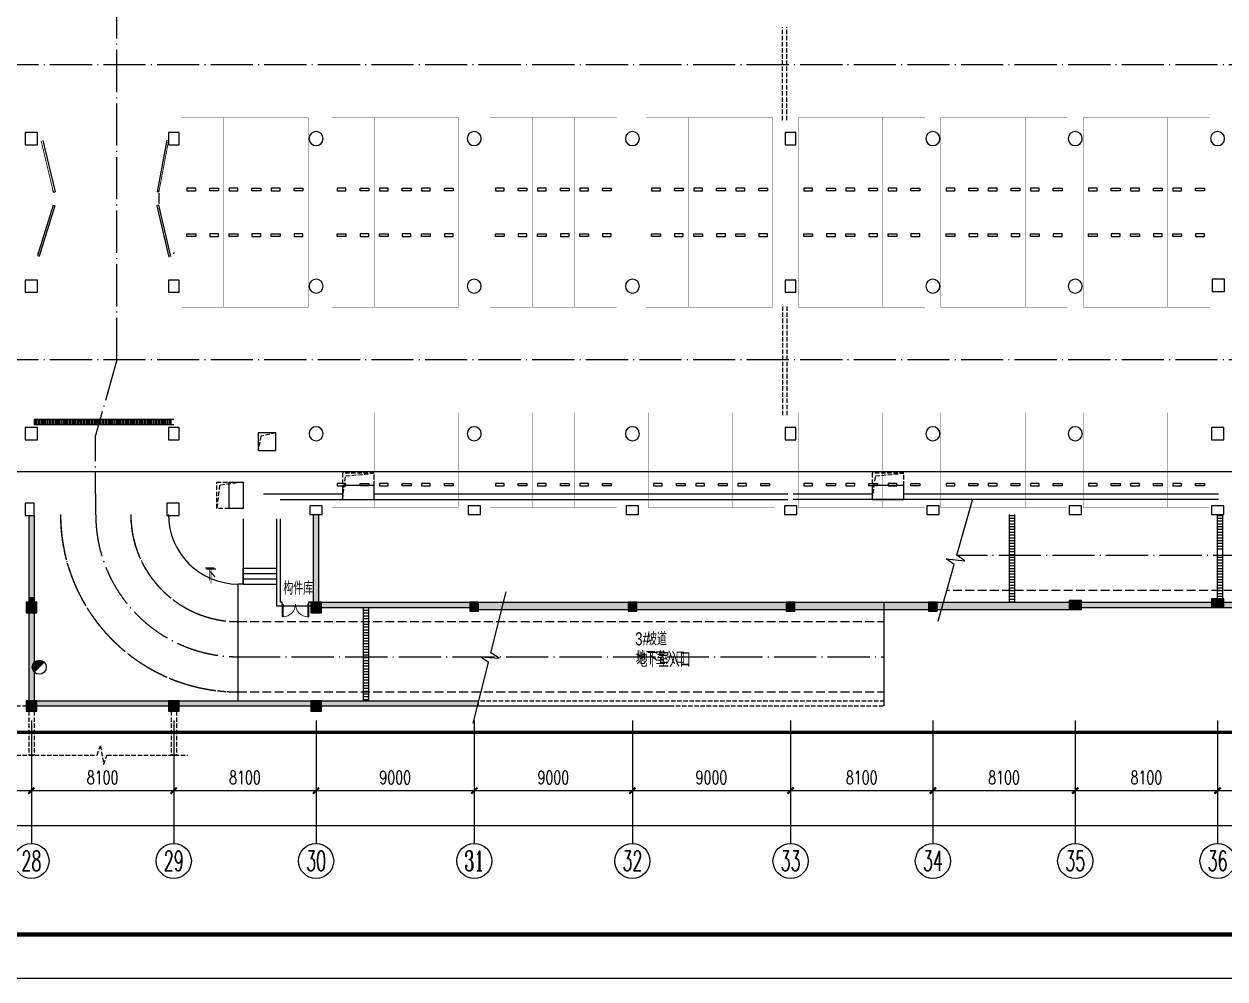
# Model space of a CAD drawing. Extents: x 3835738 to 4446688, y -234172 to 94826.
# Drawn here: x 4316685 to 4385030, y -233516 to -179147 of the extents above; entities that cross this region are included whole.
import ezdxf
from ezdxf.enums import TextEntityAlignment as Align

# ---------------------------------------------------------------- set-up
doc = ezdxf.new("R2010")
doc.units = 0
doc.header["$LTSCALE"] = 1000
doc.header["$MEASUREMENT"] = 0
for name, pattern in [('ACAD_ISO04W100', [30.5, 24, -3, 0.5, -3]), ('ACAD_ISO14W100', [25.5, 12, -3, 0.5, -3, 0.5, -3, 0.5, -3]), ('DASH', [0.35, 0.25, -0.1])]:
    doc.linetypes.add(name, pattern=pattern)
for name, color, linetype in [('AXIS', 3, 'Continuous'), ('AXIS_TEXT', 3, 'Continuous'), ('COLUMN', 8, 'Continuous'), ('DIM_SYMB', 7, 'Continuous'), ('ELE_DIM', 3, 'Continuous'), ('EQ-1', 6, 'Continuous'), ('FZX', 7, 'Continuous'), ('PUB_DIM', 3, 'Continuous'), ('PUB_HATCH', 8, 'Continuous'), ('PUB_TEXT', 7, 'Continuous'), ('STAIR', 9, 'Continuous'), ('TK', 7, 'Continuous'), ('WALL', 255, 'Continuous'), ('WINDOW', 9, 'Continuous'), ('WIRE', 210, 'Continuous'), ('人防墙', 8, 'Continuous'), ('字体', 7, 'Continuous'), ('平时关闭图层', 8, 'Continuous'), ('战时', 212, 'Continuous'), ('用地红线', 9, 'Continuous'), ('结构需注意的地反', 1, 'Continuous'), ('车位', 8, 'Continuous'), ('车道中心线', 8, 'Continuous'), ('车道线', 8, 'Continuous'), ('防火卷帘', 9, 'DASH'), ('集水井', 8, 'Continuous')]:
    doc.layers.add(name, color=color, linetype=linetype)
doc.styles.add('_TCH_AXIS', font='COMPLEX', dxfattribs={"bigfont": 'GBCBIG'})
doc.styles.add('_TCH_DIM', font='SIMPLEX', dxfattribs={"bigfont": 'GBCBIG'})
doc.styles.add('COMPLEX', font='COMPLEX')
doc.styles.add('DIM_FONT', font='SIMPLEX', dxfattribs={"width": 0.7, "bigfont": 'GBCBIG'})
doc.styles.add('FSHZ', font='fszk.shx', dxfattribs={"width": 0.75, "bigfont": 'hztxt.shx'})
doc.styles.add('ipprFSHZ', font='fszk.shx', dxfattribs={"width": 0.7, "bigfont": 'hztxt.shx'})
doc.styles.get("Standard").update_dxf_attribs({"font": 'gbenor.shx', "bigfont": 'gbcbig.shx'})
doc.dimstyles.new('DIMN250', dxfattribs={"dimscale": 2.5, "dimtxt": 300, "dimasz": 100, "dimexe": 250, "dimexo": 300, "dimgap": 150, "dimtad": 1, "dimdec": 0, "dimzin": 0, "dimdsep": 46, "dimtxsty": 'DIM_FONT', "dimblk": 'ARCHTICK', "dimcen": 0.09, "dimdle": 150, "dimclrt": 7, "dimazin": 2, "dimtfac": 1, "dimtdec": 0, "dimtix": 1, "dimtmove": 2, "dimatfit": 3, "dimldrblk": 'ARCHTICK', "dimfxl": 0, "dimtolj": 1, "dimtzin": 0, "dimarcsym": 0})

# ---------------------------------------------------------------- blocks, each defined once
blk = doc.blocks.new('chewei')
at = {"color": 8, "elevation": 0}
for points in [[(3112289, -494749), (3112434, -494749), (3112434, -495249), (3112289, -495249)], [(3112289, -496549), (3112434, -496549), (3112434, -496049), (3112289, -496049)]]:
    blk.add_lwpolyline(points, close=True, dxfattribs=at)
at = {"layer": '车位', "const_width": 10, "elevation": 0}
blk.add_lwpolyline([(3108261, -495649), (3108261, -494449), (3113661, -494449), (3113661, -496849), (3108261, -496849), (3108261, -495649)], dxfattribs=at)
blk = doc.blocks.new('_ArchTick')
at = {"const_width": 0.5}
blk.add_lwpolyline([(-0.7, -0.7), (0.7, 0.7)], dxfattribs=at)
blk = doc.blocks.new('*D87')
at = {"layer": 'PUB_DIM', "color": 0, "lineweight": -2, "transparency": 16777216}
for p, q in [((4309008, -218793), (4309008, -223418)), ((4317108, -218793), (4317108, -223418)), ((4308633, -222793), (4317483, -222793))]:
    blk.add_line(p, q, dxfattribs=at)
at = {"layer": 'PUB_DIM', "color": 0, "lineweight": -2, "transparency": 16777216, "xscale": 250, "yscale": 250, "zscale": 250, "rotation": 180}
blk.add_blockref('_ArchTick', (4309008, -222793), dxfattribs=at)
at = {"layer": 'PUB_DIM', "color": 0, "lineweight": -2, "transparency": 16777216, "xscale": 250, "yscale": 250, "zscale": 250}
blk.add_blockref('_ArchTick', (4317108, -222793), dxfattribs=at)
at = {"layer": 'PUB_DIM', "color": 7, "transparency": 16777216, "insert": (4313058, -222043), "char_height": 750, "attachment_point": 5, "style": 'DIM_FONT'}
blk.add_mtext('\\A1;8100', dxfattribs=at)
blk = doc.blocks.new('*D88')
at = {"layer": 'PUB_DIM', "color": 0, "lineweight": -2, "transparency": 16777216}
for p, q in [((4317108, -218793), (4317108, -223418)), ((4325208, -218793), (4325208, -223418)), ((4316733, -222793), (4325583, -222793))]:
    blk.add_line(p, q, dxfattribs=at)
at = {"layer": 'PUB_DIM', "color": 0, "lineweight": -2, "transparency": 16777216, "xscale": 250, "yscale": 250, "zscale": 250, "rotation": 180}
blk.add_blockref('_ArchTick', (4317108, -222793), dxfattribs=at)
at = {"layer": 'PUB_DIM', "color": 0, "lineweight": -2, "transparency": 16777216, "xscale": 250, "yscale": 250, "zscale": 250}
blk.add_blockref('_ArchTick', (4325208, -222793), dxfattribs=at)
at = {"layer": 'PUB_DIM', "color": 7, "transparency": 16777216, "insert": (4321158, -222043), "char_height": 750, "attachment_point": 5, "style": 'DIM_FONT'}
blk.add_mtext('\\A1;8100', dxfattribs=at)
blk = doc.blocks.new('*D89')
at = {"layer": 'PUB_DIM', "color": 0, "lineweight": -2, "transparency": 16777216}
for p, q in [((4325208, -218793), (4325208, -223418)), ((4333308, -218793), (4333308, -223418)), ((4324833, -222793), (4333683, -222793))]:
    blk.add_line(p, q, dxfattribs=at)
at = {"layer": 'PUB_DIM', "color": 0, "lineweight": -2, "transparency": 16777216, "xscale": 250, "yscale": 250, "zscale": 250, "rotation": 180}
blk.add_blockref('_ArchTick', (4325208, -222793), dxfattribs=at)
at = {"layer": 'PUB_DIM', "color": 0, "lineweight": -2, "transparency": 16777216, "xscale": 250, "yscale": 250, "zscale": 250}
blk.add_blockref('_ArchTick', (4333308, -222793), dxfattribs=at)
at = {"layer": 'PUB_DIM', "color": 7, "transparency": 16777216, "insert": (4329258, -222043), "char_height": 750, "attachment_point": 5, "style": 'DIM_FONT'}
blk.add_mtext('\\A1;8100', dxfattribs=at)
blk = doc.blocks.new('*D90')
at = {"layer": 'PUB_DIM', "color": 0, "lineweight": -2, "transparency": 16777216}
for p, q in [((4333308, -218793), (4333308, -223418)), ((4342308, -218793), (4342308, -223418)), ((4332933, -222793), (4342683, -222793))]:
    blk.add_line(p, q, dxfattribs=at)
at = {"layer": 'PUB_DIM', "color": 0, "lineweight": -2, "transparency": 16777216, "xscale": 250, "yscale": 250, "zscale": 250, "rotation": 180}
blk.add_blockref('_ArchTick', (4333308, -222793), dxfattribs=at)
at = {"layer": 'PUB_DIM', "color": 0, "lineweight": -2, "transparency": 16777216, "xscale": 250, "yscale": 250, "zscale": 250}
blk.add_blockref('_ArchTick', (4342308, -222793), dxfattribs=at)
at = {"layer": 'PUB_DIM', "color": 7, "transparency": 16777216, "insert": (4337808, -222043), "char_height": 750, "attachment_point": 5, "style": 'DIM_FONT'}
blk.add_mtext('\\A1;9000', dxfattribs=at)
blk = doc.blocks.new('*D91')
at = {"layer": 'PUB_DIM', "color": 0, "lineweight": -2, "transparency": 16777216}
for p, q in [((4342308, -218793), (4342308, -223418)), ((4351308, -218793), (4351308, -223418)), ((4341933, -222793), (4351683, -222793))]:
    blk.add_line(p, q, dxfattribs=at)
at = {"layer": 'PUB_DIM', "color": 0, "lineweight": -2, "transparency": 16777216, "xscale": 250, "yscale": 250, "zscale": 250, "rotation": 180}
blk.add_blockref('_ArchTick', (4342308, -222793), dxfattribs=at)
at = {"layer": 'PUB_DIM', "color": 0, "lineweight": -2, "transparency": 16777216, "xscale": 250, "yscale": 250, "zscale": 250}
blk.add_blockref('_ArchTick', (4351308, -222793), dxfattribs=at)
at = {"layer": 'PUB_DIM', "color": 7, "transparency": 16777216, "insert": (4346808, -222043), "char_height": 750, "attachment_point": 5, "style": 'DIM_FONT'}
blk.add_mtext('\\A1;9000', dxfattribs=at)
blk = doc.blocks.new('*D92')
at = {"layer": 'PUB_DIM', "color": 0, "lineweight": -2, "transparency": 16777216}
for p, q in [((4351308, -218793), (4351308, -223418)), ((4360308, -218793), (4360308, -223418)), ((4350933, -222793), (4360683, -222793))]:
    blk.add_line(p, q, dxfattribs=at)
at = {"layer": 'PUB_DIM', "color": 0, "lineweight": -2, "transparency": 16777216, "xscale": 250, "yscale": 250, "zscale": 250, "rotation": 180}
blk.add_blockref('_ArchTick', (4351308, -222793), dxfattribs=at)
at = {"layer": 'PUB_DIM', "color": 0, "lineweight": -2, "transparency": 16777216, "xscale": 250, "yscale": 250, "zscale": 250}
blk.add_blockref('_ArchTick', (4360308, -222793), dxfattribs=at)
at = {"layer": 'PUB_DIM', "color": 7, "transparency": 16777216, "insert": (4355808, -222043), "char_height": 750, "attachment_point": 5, "style": 'DIM_FONT'}
blk.add_mtext('\\A1;9000', dxfattribs=at)
blk = doc.blocks.new('*D93')
at = {"layer": 'PUB_DIM', "color": 0, "lineweight": -2, "transparency": 16777216}
for p, q in [((4360308, -218793), (4360308, -223418)), ((4368408, -218793), (4368408, -223418)), ((4359933, -222793), (4368783, -222793))]:
    blk.add_line(p, q, dxfattribs=at)
at = {"layer": 'PUB_DIM', "color": 0, "lineweight": -2, "transparency": 16777216, "xscale": 250, "yscale": 250, "zscale": 250, "rotation": 180}
blk.add_blockref('_ArchTick', (4360308, -222793), dxfattribs=at)
at = {"layer": 'PUB_DIM', "color": 0, "lineweight": -2, "transparency": 16777216, "xscale": 250, "yscale": 250, "zscale": 250}
blk.add_blockref('_ArchTick', (4368408, -222793), dxfattribs=at)
at = {"layer": 'PUB_DIM', "color": 7, "transparency": 16777216, "insert": (4364358, -222043), "char_height": 750, "attachment_point": 5, "style": 'DIM_FONT'}
blk.add_mtext('\\A1;8100', dxfattribs=at)
blk = doc.blocks.new('*D94')
at = {"layer": 'PUB_DIM', "color": 0, "lineweight": -2, "transparency": 16777216}
for p, q in [((4368408, -218793), (4368408, -223418)), ((4376508, -218793), (4376508, -223418)), ((4368033, -222793), (4376883, -222793))]:
    blk.add_line(p, q, dxfattribs=at)
at = {"layer": 'PUB_DIM', "color": 0, "lineweight": -2, "transparency": 16777216, "xscale": 250, "yscale": 250, "zscale": 250, "rotation": 180}
blk.add_blockref('_ArchTick', (4368408, -222793), dxfattribs=at)
at = {"layer": 'PUB_DIM', "color": 0, "lineweight": -2, "transparency": 16777216, "xscale": 250, "yscale": 250, "zscale": 250}
blk.add_blockref('_ArchTick', (4376508, -222793), dxfattribs=at)
at = {"layer": 'PUB_DIM', "color": 7, "transparency": 16777216, "insert": (4372458, -222043), "char_height": 750, "attachment_point": 5, "style": 'DIM_FONT'}
blk.add_mtext('\\A1;8100', dxfattribs=at)
blk = doc.blocks.new('*D95')
at = {"layer": 'PUB_DIM', "color": 0, "lineweight": -2, "transparency": 16777216}
for p, q in [((4376508, -218793), (4376508, -223418)), ((4384608, -218793), (4384608, -223418)), ((4376133, -222793), (4384983, -222793))]:
    blk.add_line(p, q, dxfattribs=at)
at = {"layer": 'PUB_DIM', "color": 0, "lineweight": -2, "transparency": 16777216, "xscale": 250, "yscale": 250, "zscale": 250, "rotation": 180}
blk.add_blockref('_ArchTick', (4376508, -222793), dxfattribs=at)
at = {"layer": 'PUB_DIM', "color": 0, "lineweight": -2, "transparency": 16777216, "xscale": 250, "yscale": 250, "zscale": 250}
blk.add_blockref('_ArchTick', (4384608, -222793), dxfattribs=at)
at = {"layer": 'PUB_DIM', "color": 7, "transparency": 16777216, "insert": (4380558, -222043), "char_height": 750, "attachment_point": 5, "style": 'DIM_FONT'}
blk.add_mtext('\\A1;8100', dxfattribs=at)
blk = doc.blocks.new('*D96')
at = {"layer": 'PUB_DIM', "color": 0, "lineweight": -2, "transparency": 16777216}
for p, q in [((4384608, -218793), (4384608, -223418)), ((4392708, -218793), (4392708, -223418)), ((4384233, -222793), (4393083, -222793))]:
    blk.add_line(p, q, dxfattribs=at)
at = {"layer": 'PUB_DIM', "color": 0, "lineweight": -2, "transparency": 16777216, "xscale": 250, "yscale": 250, "zscale": 250, "rotation": 180}
blk.add_blockref('_ArchTick', (4384608, -222793), dxfattribs=at)
at = {"layer": 'PUB_DIM', "color": 0, "lineweight": -2, "transparency": 16777216, "xscale": 250, "yscale": 250, "zscale": 250}
blk.add_blockref('_ArchTick', (4392708, -222793), dxfattribs=at)
at = {"layer": 'PUB_DIM', "color": 7, "transparency": 16777216, "insert": (4388658, -222043), "char_height": 750, "attachment_point": 5, "style": 'DIM_FONT'}
blk.add_mtext('\\A1;8100', dxfattribs=at)
blk = doc.blocks.new('*D100')
at = {"layer": 'PUB_DIM', "color": 0, "lineweight": -2, "transparency": 16777216}
for p, q in [((4093008, -218793), (4093008, -225418)), ((4408908, -218793), (4408908, -225418)), ((4092633, -224793), (4246451, -224793)), ((4409283, -224793), (4249951, -224793))]:
    blk.add_line(p, q, dxfattribs=at)
at = {"layer": 'PUB_DIM', "color": 0, "lineweight": -2, "transparency": 16777216, "xscale": 250, "yscale": 250, "zscale": 250, "rotation": 180}
blk.add_blockref('_ArchTick', (4093008, -224793), dxfattribs=at)
at = {"layer": 'PUB_DIM', "color": 0, "lineweight": -2, "transparency": 16777216, "xscale": 250, "yscale": 250, "zscale": 250}
blk.add_blockref('_ArchTick', (4408908, -224793), dxfattribs=at)
at = {"layer": 'PUB_DIM', "color": 7, "transparency": 16777216, "insert": (4248201, -224106), "char_height": 750, "attachment_point": 5, "style": 'DIM_FONT'}
blk.add_mtext('\\A1;315900', dxfattribs=at)
blk = doc.blocks.new('_AXISO')
blk.add_circle((0, 0), 0.5)
at = {"layer": 'AXIS_TEXT', "style": 'COMPLEX', "width": 1.041667}
blk.add_attdef('A', text='', height=0.56, dxfattribs=at).set_placement((-0.25, -0.28), (0.25, -0.28), align=Align.FIT)
blk = doc.blocks.new('$DorLib2D$00000002')
for p, q in [((-0.5, 0), (-0.5, 0.4875)), ((-0.475, 0.4875), (-0.5, 0.4875)), ((-0.475, 0), (-0.475, 0.4875)), ((0.475, 0), (0.475, 0.4875)), ((0.475, 0.4875), (0.5, 0.4875)), ((0.5, 0), (0.5, 0.4875)), ((-0.5, 0), (-0.475, 0)), ((0.5, 0), (0.475, 0))]:
    blk.add_line(p, q)
at = {"lineweight": 13}
for centre, start, end in [((-0.4875, 0), 0, 88.53072), ((0.4875, 0), 91.46928, 180)]:
    blk.add_arc(centre, 0.4875, start, end, dxfattribs=at)
blk = doc.blocks.new('A$C19C30915')
blk.add_lwpolyline([(625, 210875), (372125, 210875), (372125, 625), (625, 625)], close=True)
at = {"layer": 'TK', "ltscale": 0.6}
for points, const_width in [([(625, 210875), (372125, 210875), (372125, 625), (625, 625)], 62.5), ([(6875, 208375), (369625, 208375), (369625, 3125), (6875, 3125)], 250)]:
    blk.add_lwpolyline(points, close=True, dxfattribs=dict(at, const_width=const_width))
blk = doc.blocks.new('_LINKPT1')
at = {"color": 0}
blk.add_line((0, 0), (0, 0), dxfattribs=at)
blk = doc.blocks.new('6H2Q04W5')
blk.add_line((-0.354, -0.354), (0.354, 0.354))
blk.add_circle((0, 0), 0.5)
for points in [[(-0.354, 0.354), (-0.354, 0.354), (-0.483, 0.129), (-0.129, 0.483)], [(-0.483, 0.129), (-0.129, 0.483), (-0.483, -0.129), (0.129, 0.483)], [(-0.483, -0.129), (0.129, 0.483), (-0.354, -0.354), (0.354, 0.354)]]:
    blk.add_solid(points)
at = {"xscale": 0.002, "yscale": 0.002, "zscale": 0.002}
for p in [(-0.5, 0), (0, 0.5), (0.5, 0), (0, -0.5)]:
    blk.add_blockref('_LINKPT1', p, dxfattribs=at)
at = {"flags": 9}
blk.add_attdef('A', (0, 0), '', height=0.00002, dxfattribs=at)

msp = doc.modelspace()

# ---------------------------------------------------------------- hatches: boundary and pattern name
at = {"layer": 'PUB_HATCH'}
for points in [[(4333147.6, -212072), (4333447.6, -212072), (4333447.6, -207072), (4333147.6, -207072)], [(4317257.8, -207125.6), (4316957.8, -207125.6), (4316957.8, -211772), (4317257.8, -211772)], [(4316957.8, -212072), (4317257.8, -212072), (4317257.8, -211772), (4316957.8, -211772)], [(4316807.8, -212672), (4317407.8, -212672), (4317407.8, -212072), (4316807.8, -212072)], [(4333007.8, -212672), (4333607.8, -212672), (4333607.8, -212072), (4333007.8, -212072)], [(4342057.8, -212372), (4342057.8, -212072), (4333607.8, -212072), (4333607.8, -212372)], [(4342057.8, -212572), (4342557.8, -212572), (4342557.8, -212072), (4342057.8, -212072)], [(4351057.8, -212472), (4351057.8, -212072), (4342557.8, -212072), (4342557.8, -212472)], [(4351057.8, -212572), (4351557.8, -212572), (4351557.8, -212072), (4351057.8, -212072)], [(4360057.8, -212472), (4360057.8, -212072), (4351557.8, -212072), (4351557.8, -212472)], [(4360057.8, -212572), (4360557.8, -212572), (4360557.8, -212072), (4360057.8, -212072)], [(4360557.8, -212072), (4360557.8, -212472), (4368157.8, -212472), (4368157.8, -212072)], [(4368157.8, -212572), (4368657.8, -212572), (4368657.8, -212072), (4368157.8, -212072)], [(4376157.8, -212472), (4376157.8, -212072), (4368657.8, -212072), (4368657.8, -212472)], [(4376157.8, -212472), (4376857.8, -212472), (4376857.8, -211972), (4376157.8, -211972)], [(4384257.8, -212372), (4384257.8, -212072), (4376857.8, -212072), (4376857.8, -212372)], [(4384257.8, -212372), (4384957.8, -212372), (4384957.8, -211872), (4384257.8, -211872)], [(4392357.8, -212372), (4392357.8, -212072), (4384957.8, -212072), (4384957.8, -212372)], [(4316957.8, -217672), (4317257.8, -217672), (4317257.8, -212672), (4316957.8, -212672)], [(4316807.8, -217672), (4316807.8, -218272), (4317407.8, -218272), (4317407.8, -217672)], [(4324907.8, -217972), (4324907.8, -217672), (4317407.8, -217672), (4317407.8, -217972)], [(4324907.8, -217672), (4324907.8, -218272), (4325507.8, -218272), (4325507.8, -217672)], [(4333007.8, -217972), (4333007.8, -217672), (4325507.8, -217672), (4325507.8, -217972)], [(4333007.8, -217672), (4333007.8, -218272), (4333607.8, -218272), (4333607.8, -217672)], [(4333607.8, -217672), (4333607.8, -217972), (4342534.3, -217972), (4342534.3, -217672)]]:
    msp.add_hatch(color=256, dxfattribs=at).paths.add_polyline_path(points)
h = msp.add_hatch(dxfattribs=at)
h.set_pattern_fill('ANSI31', color=256, scale=100, angle=135, style=0)
h.set_pattern_definition([(180, (-65341273.37, -10069147.92), (-1e-14, -158.75), [])])
h.paths.add_polyline_path([(4336307, -212372), (4336007, -212372), (4336007, -213172), (4336307, -213172)])
h.paths.add_polyline_path([(4336307, -213172), (4336007, -213172), (4336007, -215172), (4336307, -215172)])
h.paths.add_polyline_path([(4336007, -217172), (4336307, -217172), (4336307, -215172), (4336007, -215172)])
h.paths.add_polyline_path([(4336307, -217172), (4336007, -217172), (4336007, -217672), (4336307, -217672)])
at = {"layer": '集水井'}
h = msp.add_hatch(dxfattribs=at)
h.set_pattern_fill('ANSI31', color=256, scale=100, angle=45, style=0)
h.set_pattern_definition([(90, (1919920.75, -537374.23), (-158.75, 1e-14), [])])
h.paths.add_polyline_path([(4318039, -201972, 0.0237495), (4317806.1, -201672), (4317257.8, -201672), (4317257.8, -201972)])
h.paths.add_polyline_path([(4323493.8, -201972, -0.0237495), (4323726.7, -201672), (4317806.1, -201672, -0.0237495), (4318039, -201972)])
h.paths.add_polyline_path([(4325057.8, -201972), (4325057.8, -201672), (4323726.7, -201672, 0.0237495), (4323493.8, -201972)])
h = msp.add_hatch(dxfattribs=at)
h.set_pattern_fill('ANSI31', color=256, scale=100, angle=45, style=0)
h.set_pattern_definition([(90, (-65341273.37, -10069147.92), (-158.75, 1e-14), [])])
h.paths.add_polyline_path([(4318039, -201972, 0.0237495), (4317806.1, -201672), (4317257.8, -201672), (4317257.8, -201972)])
h.paths.add_polyline_path([(4323493.8, -201972, -0.0237495), (4323726.7, -201672), (4317806.1, -201672, -0.0237495), (4318039, -201972)])
h.paths.add_polyline_path([(4325057.8, -201972), (4325057.8, -201672), (4323726.7, -201672, 0.0237495), (4323493.8, -201972)])
h = msp.add_hatch(dxfattribs=at)
h.set_pattern_fill('ANSI31', color=256, scale=100, angle=135, style=0)
h.set_pattern_definition([(180, (-65338723.37, -10069147.92), (-1e-14, -158.75), [])])
h.paths.add_polyline_path([(4372757.8, -212072), (4373057.4, -212072), (4373057.4, -211397), (4372757.8, -211397)])
h.paths.add_polyline_path([(4373057.4, -211397), (4373057.4, -209397), (4372757.8, -209397), (4372757.8, -211397)])
h.paths.add_polyline_path([(4372757.8, -209397), (4373057.4, -209397), (4373057.4, -207397), (4372757.8, -207397)])
h.paths.add_polyline_path([(4373057.4, -207397), (4373057.4, -207071.5), (4372757.8, -207071.5), (4372757.8, -207397)])
h = msp.add_hatch(dxfattribs=at)
h.set_pattern_fill('ANSI31', color=256, scale=100, angle=135, style=0)
h.set_pattern_definition([(180, (-65338723.37, -10069147.92), (-1e-14, -158.75), [])])
h.paths.add_polyline_path([(4372757.8, -212072), (4373057.4, -212072), (4373057.4, -211397), (4372757.8, -211397)])
h.paths.add_polyline_path([(4373057.4, -211397), (4373057.4, -209397), (4372757.8, -209397), (4372757.8, -211397)])
h.paths.add_polyline_path([(4372757.8, -209397), (4373057.4, -209397), (4373057.4, -207397), (4372757.8, -207397)])
h.paths.add_polyline_path([(4373057.4, -207397), (4373057.4, -207071.5), (4372757.8, -207071.5), (4372757.8, -207397)])
h = msp.add_hatch(dxfattribs=at)
h.set_pattern_fill('ANSI31', color=256, scale=100, angle=135, style=0)
h.set_pattern_definition([(180, (-65341273.37, -10069147.92), (-1e-14, -158.75), [])])
h.paths.add_polyline_path([(4384907.9, -211397), (4384607.9, -211397), (4384607.9, -212072), (4384907.9, -212072)])
h.paths.add_polyline_path([(4384907.9, -209397), (4384607.9, -209397), (4384607.9, -211397), (4384907.9, -211397)])
h.paths.add_polyline_path([(4384907.9, -207397), (4384607.9, -207397), (4384607.9, -209097), (4384907.9, -209097)])
h.paths.add_polyline_path([(4384907.9, -207072), (4384907.8, -207072), (4384607.9, -207072), (4384607.9, -207397), (4384907.9, -207397)])
h = msp.add_hatch(dxfattribs=at)
h.set_pattern_fill('ANSI31', color=256, scale=100, angle=135, style=0)
h.set_pattern_definition([(180, (-65341273.37, -10069147.92), (-1e-14, -158.75), [])])
h.paths.add_polyline_path([(4384907.9, -211397), (4384607.9, -211397), (4384607.9, -212072), (4384907.9, -212072)])
h.paths.add_polyline_path([(4384907.9, -209397), (4384607.9, -209397), (4384607.9, -211397), (4384907.9, -211397)])
h.paths.add_polyline_path([(4384907.9, -207397), (4384607.9, -207397), (4384607.9, -209097), (4384907.9, -209097)])
h.paths.add_polyline_path([(4384907.9, -207072), (4384907.8, -207072), (4384607.9, -207072), (4384607.9, -207397), (4384907.9, -207397)])
h = msp.add_hatch(dxfattribs=at)
h.set_pattern_fill('ANSI31', color=256, scale=100, angle=135, style=0)
h.set_pattern_definition([(180, (-65341273.37, -10069147.92), (-1e-14, -158.75), [])])
h.paths.add_polyline_path([(4336307, -212372), (4336007, -212372), (4336007, -213172), (4336307, -213172)])
h.paths.add_polyline_path([(4336307, -213172), (4336007, -213172), (4336007, -215172), (4336307, -215172)])
h.paths.add_polyline_path([(4336007, -217172), (4336307, -217172), (4336307, -215172), (4336007, -215172)])
h.paths.add_polyline_path([(4336307, -217172), (4336007, -217172), (4336007, -217672), (4336307, -217672)])

# ---------------------------------------------------------------- linework, layer by layer
for p, q in [((4384607.9, -212072), (4384607.9, -207071.4)), ((4329157.7, -207322), (4329157.7, -211031)), ((4328866.4, -217672), (4328866.4, -211031)), ((4329157.7, -211031), (4328866.8, -211031)), ((4331382.9, -212272), (4332882.9, -212272)), ((4365641.8, -217972), (4365641.8, -212072))]:
    msp.add_line(p, q)
at = {"linetype": 'DASH'}
for p, q in [((4338032.3, -217972), (4365641.8, -217972)), ((4338107.3, -217672), (4365641.8, -217672))]:
    msp.add_line(p, q, dxfattribs=at)
msp.add_arc((4328866.4, -207072), 3959, 180.000021, 270)
at = {"layer": 'AXIS'}
for p, q in [((4317107.8, -218793), (4317107.8, -225793.4)), ((4325207.8, -218793), (4325207.8, -225793.4)), ((4333307.8, -218793), (4333307.8, -225793.4)), ((4342307.8, -218793), (4342307.8, -225793.4)), ((4351307.8, -218793), (4351307.8, -225793.4)), ((4360307.8, -218793), (4360307.8, -225793.4)), ((4368407.8, -218793), (4368407.8, -225793.4)), ((4376507.8, -218793), (4376507.8, -225793.4)), ((4384607.8, -218793), (4384607.8, -225793.4))]:
    msp.add_line(p, q, dxfattribs=at)
at = {"layer": 'COLUMN'}
for p, q in [((4317457.8, -185322), (4316757.8, -185322)), ((4316757.8, -185322), (4316757.8, -186022)), ((4317457.8, -186022), (4317457.8, -185322)), ((4325507.8, -185322), (4324907.8, -185322)), ((4324907.8, -185322), (4324907.8, -186022)), ((4325507.8, -186022), (4325507.8, -185322)), ((4360607.8, -185322), (4360007.8, -185322)), ((4360007.8, -185322), (4360007.8, -186022)), ((4360607.8, -186022), (4360607.8, -185322)), ((4316757.8, -186022), (4317457.8, -186022)), ((4324907.8, -186022), (4325507.8, -186022)), ((4360007.8, -186022), (4360607.8, -186022)), ((4317457.8, -193722), (4316757.8, -193722)), ((4316757.8, -193722), (4316757.8, -194422)), ((4317457.8, -194422), (4317457.8, -193722)), ((4325507.8, -193722), (4324907.8, -193722)), ((4324907.8, -193722), (4324907.8, -194422)), ((4325507.8, -194422), (4325507.8, -193722)), ((4360607.8, -193722), (4360007.8, -193722)), ((4360007.8, -193722), (4360007.8, -194422)), ((4360607.8, -194422), (4360607.8, -193722)), ((4385007.8, -193672), (4384307.8, -193672)), ((4384307.8, -193672), (4384307.8, -194372)), ((4385007.8, -194372), (4385007.8, -193672)), ((4316757.8, -194422), (4317457.8, -194422)), ((4324907.8, -194422), (4325507.8, -194422)), ((4360007.8, -194422), (4360607.8, -194422)), ((4384307.8, -194372), (4385007.8, -194372)), ((4317457.7, -202122), (4316757.8, -202122)), ((4316757.8, -202122), (4316757.8, -202822)), ((4317457.7, -202822), (4317457.7, -202122)), ((4325507.8, -202122), (4324907.8, -202122)), ((4324907.8, -202122), (4324907.8, -202822)), ((4325507.8, -202822), (4325507.8, -202122)), ((4360607.8, -202122), (4360007.8, -202122)), ((4360007.8, -202122), (4360007.8, -202822)), ((4360607.8, -202822), (4360607.8, -202122)), ((4384957.8, -202122), (4384257.8, -202122)), ((4384257.8, -202122), (4384257.8, -202822)), ((4384957.8, -202822), (4384957.8, -202122)), ((4316757.8, -202822), (4317457.7, -202822)), ((4324907.8, -202822), (4325507.8, -202822)), ((4360007.8, -202822), (4360607.8, -202822)), ((4384257.8, -202822), (4384957.8, -202822)), ((4317257.8, -206425.6), (4316757.8, -206425.6)), ((4316757.8, -206425.6), (4316757.8, -207125.6)), ((4317257.8, -207125.6), (4317257.8, -206425.6)), ((4325507.7, -206422), (4324807.7, -206422)), ((4324807.7, -206422), (4324807.7, -207122)), ((4325507.7, -207122), (4325507.7, -206422)), ((4333657.7, -206571.7), (4332957.8, -206571.7)), ((4332957.8, -206571.7), (4332957.8, -207072)), ((4332957.8, -207072), (4333657.7, -207072)), ((4333657.7, -207072), (4333657.7, -206571.7)), ((4342657.8, -206572), (4341957.8, -206572)), ((4341957.8, -206572), (4341957.8, -207072)), ((4341957.8, -207072), (4342657.8, -207072)), ((4342657.8, -207072), (4342657.8, -206572)), ((4351657.8, -206572), (4350957.8, -206572)), ((4350957.8, -206572), (4350957.8, -207072)), ((4350957.8, -207072), (4351657.8, -207072)), ((4351657.8, -207072), (4351657.8, -206572)), ((4360657.8, -206571.6), (4359957.8, -206571.6)), ((4359957.8, -206571.6), (4359957.8, -207071.6)), ((4359957.8, -207071.6), (4360657.8, -207071.6)), ((4360657.8, -207071.6), (4360657.8, -206571.6)), ((4368757.8, -206572), (4368057.8, -206572)), ((4368057.8, -206572), (4368057.8, -207072)), ((4368057.8, -207072), (4368757.8, -207072)), ((4368757.8, -207072), (4368757.8, -206572)), ((4376857.8, -206571.5), (4376157.8, -206571.5)), ((4376157.8, -206571.5), (4376157.8, -207071.5)), ((4376157.8, -207071.5), (4376857.8, -207071.5)), ((4376857.8, -207071.5), (4376857.8, -206571.5)), ((4384957.8, -206571.7), (4384257.8, -206571.7)), ((4384257.8, -206571.7), (4384257.8, -207072)), ((4384257.8, -207072), (4384957.8, -207072)), ((4384957.8, -207072), (4384957.8, -206571.7)), ((4316757.8, -207125.6), (4317257.8, -207125.6)), ((4324807.7, -207122), (4325507.7, -207122)), ((4317407.8, -212072), (4316807.8, -212072)), ((4316807.8, -212072), (4316807.8, -212672)), ((4317407.8, -212672), (4317407.8, -212072)), ((4333607.8, -212072), (4333007.8, -212072)), ((4333007.8, -212072), (4333007.8, -212672)), ((4333607.8, -212672), (4333607.8, -212072)), ((4342557.8, -212072), (4342057.8, -212072)), ((4342057.8, -212072), (4342057.8, -212572)), ((4342557.8, -212572), (4342557.8, -212072)), ((4351557.8, -212072), (4351057.8, -212072)), ((4351057.8, -212072), (4351057.8, -212572)), ((4351557.8, -212572), (4351557.8, -212072)), ((4360557.8, -212072), (4360057.8, -212072)), ((4360057.8, -212072), (4360057.8, -212572)), ((4360557.8, -212572), (4360557.8, -212072)), ((4368657.8, -212072), (4368157.8, -212072)), ((4368157.8, -212072), (4368157.8, -212572)), ((4368657.8, -212572), (4368657.8, -212072)), ((4376857.8, -211972), (4376157.8, -211972)), ((4376157.8, -211972), (4376157.8, -212472)), ((4376157.8, -212472), (4376857.8, -212472)), ((4376857.8, -212472), (4376857.8, -211972)), ((4384957.8, -211872), (4384257.8, -211872)), ((4384257.8, -211872), (4384257.8, -212372)), ((4384257.8, -212372), (4384957.8, -212372)), ((4384957.8, -212372), (4384957.8, -211872)), ((4316807.8, -212672), (4317407.8, -212672)), ((4333007.8, -212672), (4333607.8, -212672)), ((4342057.8, -212572), (4342557.8, -212572)), ((4351057.8, -212572), (4351557.8, -212572)), ((4360057.8, -212572), (4360557.8, -212572)), ((4368157.8, -212572), (4368657.8, -212572)), ((4316807.8, -217672), (4316807.8, -218272)), ((4317407.8, -217672), (4316807.8, -217672)), ((4317407.8, -218272), (4317407.8, -217672)), ((4324907.8, -217672), (4324907.8, -218272)), ((4325507.8, -217672), (4324907.8, -217672)), ((4325507.8, -218272), (4325507.8, -217672)), ((4333007.8, -217672), (4333007.8, -218272)), ((4333607.8, -217672), (4333007.8, -217672)), ((4333607.8, -218272), (4333607.8, -217672)), ((4316807.8, -218272), (4317407.8, -218272)), ((4324907.8, -218272), (4325507.8, -218272)), ((4333007.8, -218272), (4333607.8, -218272))]:
    msp.add_line(p, q, dxfattribs=at)
for centre, start, end in [((4333307.8, -185672), 0, 180), ((4333307.8, -185672), 180, 0), ((4342307.8, -185672), 0, 180), ((4342307.8, -185672), 180, 0), ((4351307.8, -185672), 0, 180), ((4351307.8, -185672), 180, 0), ((4368407.8, -185672), 0, 180), ((4368407.8, -185672), 180, 0), ((4376507.8, -185672), 0, 180), ((4376507.8, -185672), 180, 0), ((4384607.8, -185672), 0, 180), ((4384607.8, -185672), 180, 0), ((4333307.8, -194072), 0, 180), ((4333307.8, -194072), 180, 0), ((4342307.8, -194072), 0, 180), ((4342307.8, -194072), 180, 0), ((4351307.8, -194072), 0, 180), ((4351307.8, -194072), 180, 0), ((4368407.8, -194072), 0, 180), ((4368407.8, -194072), 180, 0), ((4376507.8, -194072), 0, 180), ((4376507.8, -194072), 180, 0), ((4333307.8, -202472), 0, 180), ((4342307.8, -202472), 0, 180), ((4351307.8, -202472), 0, 180), ((4368407.8, -202472), 0, 180), ((4376507.8, -202472), 0, 180), ((4333307.8, -202472), 180, 0), ((4342307.8, -202472), 180, 0), ((4351307.8, -202472), 180, 0), ((4368407.8, -202472), 180, 0), ((4376507.8, -202472), 180, 0)]:
    msp.add_arc(centre, 400, start, end, dxfattribs=at)
at = {"layer": 'DIM_SYMB', "linetype": 'DASH'}
for p, q in [((4316957.8, -218272), (4316957.8, -220767.1)), ((4317257.8, -218272), (4317257.8, -220767.1)), ((4325057.8, -218272), (4325057.8, -220767.1)), ((4325357.8, -218272), (4325357.8, -220767.1))]:
    msp.add_line(p, q, dxfattribs=at)
at = {"layer": 'DIM_SYMB'}
for points in [[(4368707.8, -213140), (4369620.5, -209925.8), (4369167.7, -209598.5), (4370228.3, -209707.2), (4369774.2, -209384.6), (4370686.9, -206170.4)], [(4342249.8, -218959.2), (4343116.8, -215493.9), (4342653.9, -215181.1), (4343717.4, -215256.3), (4343253.3, -214948.2), (4344120.4, -211482.9)]]:
    msp.add_lwpolyline(points, dxfattribs=at)
msp.add_lwpolyline([(4351402.6, -215172, 0, 0, 0), (4349509.8, -215172, 200, 0, 0), (4348759.8, -215172, 0, 0, 0)], format="xyseb", dxfattribs=at)
at = {"layer": 'DIM_SYMB', "linetype": 'DASH'}
msp.add_lwpolyline([(4316253.3, -220767.1), (4320843.2, -220767.1), (4321034.3, -220242.1), (4321219.5, -221292.1), (4321405.7, -220767.1), (4325995.7, -220767.1)], dxfattribs=at)
at = {"layer": 'STAIR'}
for p, q in [((4329157.7, -210131), (4331058, -210131)), ((4329157.7, -211031), (4329157.7, -210131)), ((4329157.7, -210431), (4331058, -210431)), ((4328857.8, -211031), (4328866.8, -211031)), ((4329157.7, -210731), (4331058, -210731)), ((4329157.7, -211031), (4331058, -211031))]:
    msp.add_line(p, q, dxfattribs=at)
at = {"layer": 'WALL'}
for p, q in [((4333147.6, -207072), (4333147.6, -212072)), ((4333447.6, -207072), (4333447.6, -212072)), ((4316957.8, -207125.6), (4316957.8, -211772)), ((4317257.8, -207125.6), (4317257.8, -211772)), ((4331058, -207322), (4331058, -212272)), ((4331258, -207322), (4331258, -212072)), ((4316957.8, -211772), (4316957.8, -212072)), ((4317257.8, -211772), (4317257.8, -212072)), ((4331058, -212272), (4331382.9, -212272)), ((4331382.9, -212072), (4331258, -212072)), ((4331382.9, -212272), (4331382.9, -212072)), ((4333007.8, -212072), (4332882.9, -212072)), ((4332882.9, -212072), (4332882.9, -212272)), ((4332882.9, -212272), (4333007.8, -212272)), ((4333607.8, -212072), (4342057.8, -212072)), ((4333607.8, -212372), (4342057.8, -212372)), ((4342557.8, -212072), (4351057.8, -212072)), ((4342557.8, -212472), (4351057.8, -212472)), ((4351557.8, -212072), (4360057.8, -212072)), ((4351557.8, -212472), (4360057.8, -212472)), ((4360557.8, -212072), (4368157.8, -212072)), ((4360557.8, -212472), (4368157.8, -212472)), ((4368657.8, -212072), (4376157.8, -212072)), ((4368657.8, -212472), (4376157.8, -212472)), ((4376857.8, -212072), (4384257.8, -212072)), ((4376857.8, -212372), (4384257.8, -212372)), ((4384957.8, -212072), (4392357.8, -212072)), ((4384957.8, -212372), (4392357.8, -212372)), ((4316957.8, -212672), (4316957.8, -217672)), ((4317257.8, -212672), (4317257.8, -217672)), ((4317407.8, -217672), (4324907.8, -217672)), ((4317407.8, -217972), (4324907.8, -217972)), ((4325507.8, -217672), (4333007.8, -217672)), ((4325507.8, -217972), (4333007.8, -217972)), ((4333607.8, -217672), (4342534.3, -217672)), ((4333607.8, -217972), (4342534.3, -217972)), ((4342534.3, -217672), (4342534.3, -217972))]:
    msp.add_line(p, q, dxfattribs=at)
at = {"layer": 'WALL', "linetype": 'DASH'}
for p, q in [((4317257.8, -220767.1), (4316957.8, -220767.1)), ((4325357.8, -220767.1), (4325057.8, -220767.1))]:
    msp.add_line(p, q, dxfattribs=at)
at = {"layer": 'WIRE'}
msp.add_line((4245287.4, -204622), (4408757.8, -204622), dxfattribs=at)
at = {"layer": '人防墙', "color": 4}
msp.add_line((4324357.8, -188769.6), (4324357.8, -189369.6), dxfattribs=at)
at = {"layer": '平时关闭图层'}
for p, q in [((4317755.1, -185781.5), (4318455.1, -188698.7)), ((4324815.3, -185755.7), (4324258.7, -188703.6)), ((4318357.8, -188722), (4318455.1, -188698.6)), ((4324357, -188722), (4324258.7, -188703.6)), ((4318343.8, -189468.6), (4317443.7, -192330.4)), ((4318439.2, -189498.6), (4317539.1, -192360.4)), ((4318343.7, -189468.7), (4318441, -189492)), ((4324343.8, -189468.5), (4324245.1, -189484.6)), ((4324246.4, -189491.4), (4324932.7, -192411.8)), ((4324343.7, -189468.5), (4325030, -192388.9)), ((4317443.7, -192330.4), (4317539.1, -192360.4)), ((4325257, -192183.8), (4325161.6, -192213.8))]:
    msp.add_line(p, q, dxfattribs=at)
at = {"layer": '平时关闭图层', "const_width": 50}
for points in [[(4317657.8, -185804.8), (4318357.8, -188722)], [(4324913.6, -185774.3), (4324357, -188722.2)]]:
    msp.add_lwpolyline(points, dxfattribs=at)
at = {"layer": '战时'}
for p, q in [((4318357.8, -188722), (4318343.8, -188623)), ((4318357.8, -188722), (4318343.8, -188623)), ((4324357, -188722), (4324371, -188623)), ((4324357, -188722), (4324371, -188623)), ((4324357.8, -188722), (4324371.9, -188623)), ((4318343.8, -189468.6), (4318329.7, -189567.6)), ((4324344.6, -189468.5), (4324351.3, -189568.3))]:
    msp.add_line(p, q, dxfattribs=at)
at = {"layer": '用地红线', "linetype": 'ACAD_ISO14W100', "ltscale": 0.5, "const_width": 200}
msp.add_lwpolyline([(4414096.8, -219469.5), (4414077.9, -174584.8), (4414104.6, -52999.8, 0.4352131), (4394176.3, -31657.6), (4389175.6, -31775.3), (4389175.5, -32694.5), (4374089, -32692), (4374270.5, -35679.2), (4119740.5, -35679.5), (4119734.4, -32648), (4105541.7, -32645.9), (4105538.8, -31777.5), (4102911.2, -31783, 0.3915267), (4087812.1, -45454.8), (4087828.1, -219469.5), (4087828.1, -219469.5), (4414096.8, -219469.5)], format="xyb", dxfattribs=at)
at = {"layer": '结构需注意的地反', "linetype": 'DASH'}
msp.add_line((4314842.1, -217972), (4353473.7, -217972), dxfattribs=at)
at = {"layer": '车道中心线', "linetype": 'ACAD_ISO04W100', "ltscale": 0.1}
for p, q in [((4321961.5, -198272), (4321961.5, -97421.6)), ((4405957.8, -181472), (4095757.8, -181472)), ((4405957.8, -198272), (4217657.8, -198272)), ((4320766.4, -207087.5), (4320757.8, -202572)), ((4398957.8, -209397), (4369791.6, -209397)), ((4328866.4, -215172), (4365641.8, -215172))]:
    msp.add_line(p, q, dxfattribs=at)
msp.add_lwpolyline([(4321961.5, -198272), (4320757.8, -202572)], dxfattribs=at)
for radius, start in [(10100, 180.000021), (6100, 180.000021), (8100, 180.109098)]:
    msp.add_arc((4328866.4, -207072), radius, start, 270, dxfattribs=at)
at = {"layer": '车道线', "linetype": 'DASH', "ltscale": 2}
for p, q in [((4398757.8, -211397), (4369202.8, -211397)), ((4328857.8, -213172), (4365641.8, -213172)), ((4328857.8, -217172), (4365641.8, -217172))]:
    msp.add_line(p, q, dxfattribs=at)
for radius in [10100, 6100]:
    msp.add_arc((4328857.8, -207072), radius, 180, 270, dxfattribs=at)
at = {"layer": '防火卷帘'}
for p, q in [((4359852.8, -184622.1), (4359852.8, -179321.8)), ((4360092.8, -184622.1), (4360092.8, -179321.8)), ((4359877.8, -201421.7), (4359877.8, -195121.6)), ((4360117.8, -201421.7), (4360117.8, -195121.6))]:
    msp.add_line(p, q, dxfattribs=at)
at = {"layer": '集水井'}
for p, q in [((4325207.7, -201672), (4317257.8, -201672)), ((4325207.7, -201972), (4317257.8, -201972)), ((4334807.8, -205922), (4330305, -205922)), ((4331258, -206222), (4360157.8, -206222)), ((4360157.8, -205922), (4336607.8, -205922)), ((4364957.7, -205922.2), (4360457.8, -205922.6)), ((4384657.8, -206220), (4360457.8, -206222.6)), ((4384657.8, -205920), (4366758, -205922)), ((4372757.8, -207071.7), (4372757.8, -212072)), ((4372757.8, -207071.7), (4372757.8, -212072)), ((4373057.4, -207071.7), (4373057.4, -212072)), ((4373057.4, -207071.7), (4373057.4, -212072)), ((4384607.9, -212072), (4384607.9, -207071.4)), ((4384907.9, -212072), (4384907.9, -207071.4)), ((4384907.9, -212072), (4384907.9, -207071.4)), ((4336007, -217672), (4336007, -212372)), ((4336307, -217672), (4336307, -212372))]:
    msp.add_line(p, q, dxfattribs=at)
at = {"layer": '集水井', "linetype": 'DASH'}
for p, q in [((4330161.3, -202608), (4330008, -203422)), ((4331008, -202422), (4330161.3, -202608)), ((4334807.8, -206222), (4334993.8, -204875.4)), ((4334993.8, -204875.4), (4336608.1, -204722)), ((4364957.7, -206222.2), (4365143.6, -204875.5)), ((4365143.6, -204875.5), (4366758, -204722.2)), ((4327811, -205408), (4327657.7, -206722)), ((4329157.7, -205222), (4327811, -205408))]:
    msp.add_line(p, q, dxfattribs=at)
at = {"layer": '集水井'}
for points in [[(4330008, -202422), (4330008, -203422), (4331008, -203422), (4331008, -202422)], [(4329157.7, -205222), (4329157.7, -206722), (4328357.7, -206722), (4328357.7, -205222)], [(4334807.8, -206222), (4336608.1, -206222), (4336608.1, -205422), (4334807.8, -205422)], [(4364957.7, -206222.2), (4366758, -206222.2), (4366758, -205422.2), (4364957.7, -205422.2)]]:
    msp.add_lwpolyline(points, close=True, dxfattribs=at)
at = {"layer": '集水井', "linetype": 'DASH'}
for points in [[(4336608.1, -205422), (4336608.1, -204722), (4334807.8, -204722), (4334807.8, -205422), (4334807.8, -205422)], [(4366758, -205422.2), (4366758, -204722.2), (4364957.7, -204722.2), (4364957.7, -205422.2), (4364957.7, -205422.2)], [(4328357.7, -206722), (4327657.7, -206722), (4327657.7, -205222), (4328357.7, -205222), (4328357.7, -205222)]]:
    msp.add_lwpolyline(points, dxfattribs=at)

# ---------------------------------------------------------------- block references
at = {"layer": 'AXIS'}
ref = msp.add_blockref('_AXISO', (4317107.8, -226793.4), dxfattribs=dict(at, xscale=2000, yscale=2000, zscale=2000))
ref.add_attrib('A', '28', dxfattribs={"layer": 'AXIS_TEXT', "height": 1131.37, "style": '_TCH_AXIS', "width": 0.617647}).set_placement((4316542.1, -227359.1), (4317673.5, -227359.1), align=Align.FIT)
ref = msp.add_blockref('_AXISO', (4325207.8, -226793.4), dxfattribs=dict(at, xscale=2000, yscale=2000, zscale=2000))
ref.add_attrib('A', '29', dxfattribs={"layer": 'AXIS_TEXT', "height": 1131.37, "style": '_TCH_AXIS', "width": 0.617647}).set_placement((4324642.1, -227359.1), (4325773.5, -227359.1), align=Align.FIT)
ref = msp.add_blockref('_AXISO', (4333307.8, -226793.4), dxfattribs=dict(at, xscale=2000, yscale=2000, zscale=2000))
ref.add_attrib('A', '30', dxfattribs={"layer": 'AXIS_TEXT', "height": 1131.37, "style": '_TCH_AXIS', "width": 0.636364}).set_placement((4332742.1, -227359.1), (4333873.5, -227359.1), align=Align.FIT)
ref = msp.add_blockref('_AXISO', (4342307.8, -226793.4), dxfattribs=dict(at, xscale=2000, yscale=2000, zscale=2000))
ref.add_attrib('A', '31', dxfattribs={"layer": 'AXIS_TEXT', "height": 1131.37, "style": '_TCH_AXIS', "width": 0.75}).set_placement((4341742.1, -227359.1), (4342873.5, -227359.1), align=Align.FIT)
ref = msp.add_blockref('_AXISO', (4351307.8, -226793.4), dxfattribs=dict(at, xscale=2000, yscale=2000, zscale=2000))
ref.add_attrib('A', '32', dxfattribs={"layer": 'AXIS_TEXT', "height": 1131.37, "style": '_TCH_AXIS', "width": 0.636364}).set_placement((4350742.1, -227359.1), (4351873.5, -227359.1), align=Align.FIT)
ref = msp.add_blockref('_AXISO', (4360307.8, -226793.4), dxfattribs=dict(at, xscale=2000, yscale=2000, zscale=2000))
ref.add_attrib('A', '33', dxfattribs={"layer": 'AXIS_TEXT', "height": 1131.37, "style": '_TCH_AXIS', "width": 0.636364}).set_placement((4359742.1, -227359.1), (4360873.5, -227359.1), align=Align.FIT)
ref = msp.add_blockref('_AXISO', (4368407.8, -226793.4), dxfattribs=dict(at, xscale=2000, yscale=2000, zscale=2000))
ref.add_attrib('A', '34', dxfattribs={"layer": 'AXIS_TEXT', "height": 1131.37, "style": '_TCH_AXIS', "width": 0.6}).set_placement((4367842.1, -227359.1), (4368973.5, -227359.1), align=Align.FIT)
ref = msp.add_blockref('_AXISO', (4376507.8, -226793.4), dxfattribs=dict(at, xscale=2000, yscale=2000, zscale=2000))
ref.add_attrib('A', '35', dxfattribs={"layer": 'AXIS_TEXT', "height": 1131.37, "style": '_TCH_AXIS', "width": 0.636364}).set_placement((4375942.1, -227359.1), (4377073.5, -227359.1), align=Align.FIT)
ref = msp.add_blockref('_AXISO', (4384607.8, -226793.4), dxfattribs=dict(at, xscale=2000, yscale=2000, zscale=2000))
ref.add_attrib('A', '36', dxfattribs={"layer": 'AXIS_TEXT', "height": 1131.37, "style": '_TCH_AXIS', "width": 0.636364}).set_placement((4384042.1, -227359.1), (4385173.5, -227359.1), align=Align.FIT)
at = {"layer": 'ELE_DIM'}
msp.add_blockref('A$C19C30915', (4073563.4, -234109.7), dxfattribs=at)
at = {"layer": 'EQ-1', "xscale": 800, "yscale": 800, "zscale": 800}
msp.add_blockref('6H2Q04W5', (4317550, -215767.2), dxfattribs=at)
at = {"layer": 'WINDOW', "color": 0, "xscale": 1500, "yscale": -1500, "zscale": 1500, "rotation": 359.9999999990706}
msp.add_blockref('$DorLib2D$00000002', (4332132.9, -212172), dxfattribs=at)
at = {"layer": '车位'}
for p, rotation in [((4822506.9, 2923789.1, 0), 270), ((4824906.9, 2923789.1, 0), 270), ((4827306.9, 2923789.1, 0), 270), ((4831056.9, 2923789.1, 0), 270), ((4833456.9, 2923789.1, 0), 270), ((4835856.9, 2923789.1, 0), 270), ((4840056.9, 2923789.1, 0), 270), ((4842456.9, 2923789.1, 0), 270), ((4844856.9, 2923789.1, 0), 270), ((4848950.7, 2923789.1, 0), 270), ((4851350.7, 2923789.1, 0), 270), ((4853750.7, 2923789.1, 0), 270), ((4857606.9, 2923789.1, 0), 270), ((4860006.9, 2923789.1, 0), 270), ((4862406.9, 2923789.1, 0), 270), ((4865706.9, 2923789.1, 0), 270), ((4868106.9, 2923789.1, 0), 270), ((4870506.9, 2923789.1, 0), 270), ((4873806.9, 2923789.1, 0), 270), ((4876206.9, 2923789.1, 0), 270), ((4878606.9, 2923789.1, 0), 270), ((3831208.8, -3303533.2, 0), 90), ((3833608.8, -3303533.2, 0), 90), ((3836008.8, -3303533.2, 0), 90), ((3839758.8, -3303533.2, 0), 90), ((3842158.8, -3303533.2, 0), 90), ((3844558.8, -3303533.2, 0), 90), ((3848758.8, -3303533.2, 0), 90), ((3851158.8, -3303533.2, 0), 90), ((3853558.8, -3303533.2, 0), 90), ((3857652.6, -3303533.2, 0), 90), ((3860052.6, -3303533.2, 0), 90), ((3862452.6, -3303533.2, 0), 90), ((3866308.8, -3303533.2, 0), 90), ((3868708.8, -3303533.2, 0), 90), ((3871108.8, -3303533.2, 0), 90), ((3874408.8, -3303533.2, 0), 90), ((3876808.8, -3303533.2, 0), 90), ((3879208.8, -3303533.2, 0), 90), ((3882508.8, -3303533.2, 0), 90), ((3884908.8, -3303533.2, 0), 90), ((3887308.8, -3303533.2, 0), 90), ((4831056.9, 2906989.1, 0), 270), ((4833456.9, 2906989.1, 0), 270), ((4835856.9, 2906989.1, 0), 270), ((4840056.9, 2906989.1, 0), 270), ((4842456.9, 2906989.1, 0), 270), ((4844856.9, 2906989.1, 0), 270), ((4849056.9, 2906989.1, 0), 270), ((4851456.9, 2906989.1, 0), 270), ((4853856.9, 2906989.1, 0), 270), ((4857606.9, 2906989.1, 0), 270), ((4860006.9, 2906989.1, 0), 270), ((4862406.9, 2906989.1, 0), 270), ((4865706.9, 2906989.1, 0), 270), ((4868106.9, 2906989.1, 0), 270), ((4870506.9, 2906989.1, 0), 270), ((4873806.9, 2906989.1, 0), 270), ((4876206.9, 2906989.1, 0), 270), ((4878606.9, 2906989.1, 0), 270)]:
    msp.add_blockref('chewei', p, dxfattribs=dict(at, rotation=rotation))

# ---------------------------------------------------------------- texts
at = {"layer": 'FZX', "style": 'FSHZ', "width": 0.75}
msp.add_text('构件库', height=750, dxfattribs=at).set_placement((4331444, -211644.2))
at = {"layer": 'PUB_TEXT', "style": '_TCH_DIM'}
msp.add_text('下', height=844, dxfattribs=at).set_placement((4327033.6, -211001.8))
at = {"layer": 'PUB_TEXT', "style": 'ipprFSHZ', "width": 0.7}
msp.add_text('地下室入口', height=875, dxfattribs=at).set_placement((4351554.3, -215767.6))
at = {"layer": '字体', "style": 'FSHZ', "width": 0.75}
for s, p in [('下', (4326981.9, -210843.8)), ('3#', (4351466.2, -214525.7)), ('坡道', (4352140.7, -214525.7)), ('地下室入口', (4351502.6, -215609.5))]:
    msp.add_text(s, height=750, dxfattribs=at).set_placement(p)

# ---------------------------------------------------------------- dimensions: what is measured, and where the dimension line sits
at = {"layer": 'PUB_DIM'}
dim = msp.add_linear_dim(base=(4408907.8, -224793.4), p1=(4093007.8, -218043), p2=(4408907.8, -218043), angle=0, dimstyle='DIMN250', dxfattribs=at)
dim.commit()
dim.dimension.update_dxf_attribs({"geometry": '*D100', "text_midpoint": (4248201.5, -224105.9), "dimtype": 129})
for p1, p2, picture, middle in [((4309007.8, -218043), (4317107.8, -218043), '*D87', (4313057.8, -222043.4)), ((4317107.8, -218043), (4325207.8, -218043), '*D88', (4321157.8, -222043.4)), ((4325207.8, -218043), (4333307.8, -218043), '*D89', (4329257.8, -222043.4)), ((4333307.8, -218043), (4342307.8, -218043), '*D90', (4337807.8, -222043.4)), ((4342307.8, -218043), (4351307.8, -218043), '*D91', (4346807.8, -222043.4)), ((4351307.8, -218043), (4360307.8, -218043), '*D92', (4355807.8, -222043.4)), ((4360307.8, -218043), (4368407.8, -218043), '*D93', (4364357.8, -222043.4)), ((4368407.8, -218043), (4376507.8, -218043), '*D94', (4372457.8, -222043.4)), ((4376507.8, -218043), (4384607.8, -218043), '*D95', (4380557.8, -222043.4)), ((4384607.8, -218043), (4392707.8, -218043), '*D96', (4388657.8, -222043.4))]:
    dim = msp.add_aligned_dim(p1=p1, p2=p2, distance=-4750.3, dimstyle='DIMN250', dxfattribs=at)
    dim.commit()
    dim.dimension.update_dxf_attribs({"geometry": picture, "text_midpoint": middle})

doc.saveas('drawing.dxf')
